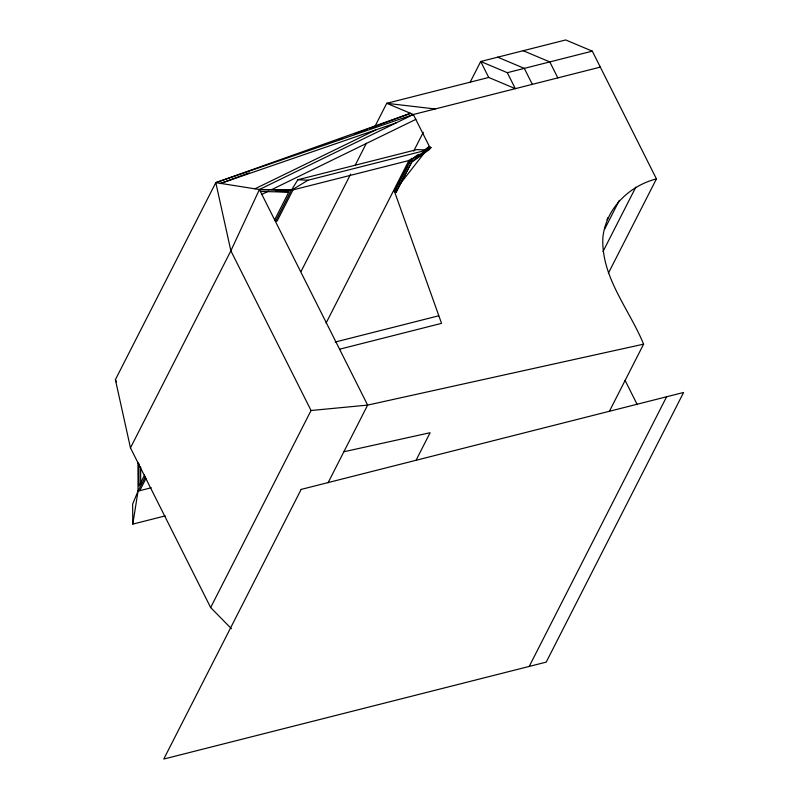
<?xml version="1.0" encoding="UTF-8"?>
<svg xmlns="http://www.w3.org/2000/svg" width="799" height="799" viewBox="0 0 799 799"><rect width="100%" height="100%" fill="white"/><g stroke="black" fill="none" stroke-linecap="round" stroke-linejoin="round"><path stroke-width="1.2" d="M165.243 515.894L132.794 524.114L138.047 491.105L137.957 462.671M469.992 82.527L480.708 61.493L565.692 39.95L592.299 51.146L656.438 178.896C628.903 185.917 605.962 208.599 602.875 237.473C600.978 277.153 629.312 309.233 643.604 344.159L609.327 411.425M145.408 476.663L138.047 491.105L132.634 504.089L132.794 524.114M231.4 628.673L210.646 607.55L130.467 447.869L115.396 379.685L215.8 182.631L410.516 113.318L369.617 128.409M130.467 447.869L230.871 250.816L259.405 189.523L413.343 114.507L600.309 67.116M144.629 475.006L138.986 486.082L138.926 463.64M274.636 219.865L288.739 192.169L260.364 191.44M328.049 482.806L367.64 405.103L259.405 189.523L291.285 190.342L410.267 160.19L427.006 150.052L416.878 149.583L297.897 179.735L291.285 190.342L275.435 221.463L277.133 221.023L292.993 189.912L259.405 189.523L215.8 182.631L230.871 250.816L311.051 410.506L210.646 607.55M139.745 490.676L145.967 478.451M301.003 271.57L350.641 174.152M355.146 165.303L366.431 143.161M374.891 126.552L386.736 103.311L488.718 77.463L515.325 88.659L507.305 72.689L480.708 61.493L488.718 77.463M326.072 323.096L409.168 160M413.692 151.131L423.3 132.264M395.385 190.062L407.85 165.603M408.978 163.376L410.117 161.158M411.475 158.262L394.416 191.301L396.024 192.389L411.885 161.278L430.981 147.525L429.373 146.437L413.343 114.507L386.736 103.311L435.175 108.974M415.979 460.434L430.102 432.718L343.86 451.765M606.95 219.735L608.079 217.508M604.613 229.213L619.315 200.359M603.015 251.535L635.804 187.196M608.389 273.198L656.438 178.896M529.218 666.426L666.606 396.783M396.694 188.374L394.416 191.301L441.557 323.355L339.575 349.213M399.74 184.479L424.818 152.289M427.855 148.394L429.373 146.437L423.34 150.781M396.024 192.389L411.725 162.247L429.472 149.473L430.981 147.525M418.316 154.397L410.267 160.19L411.885 161.278M291.285 190.342L308.024 180.214L427.006 150.052M254.951 188.814L375.979 129.838M261.852 194.407L268.544 191.141M271.89 189.513L415.79 119.391M220.055 183.59L249.268 172.814M339.245 139.615L342.751 138.317M354.436 134.012L367.28 129.268M215.8 182.631L413.343 114.507M220.674 183.4L396.134 122.886M507.305 72.689L592.299 51.146M335.171 342.042L438.641 315.815M138.047 491.105L151.261 487.75M643.604 344.159L367.64 405.103L311.051 410.506M275.635 191.361L289.208 191.71M297.897 179.735L308.024 180.214M523.195 50.717L549.802 61.913L557.822 77.883M497.697 57.178L524.304 68.374L532.324 84.344M625.108 380.454L637.272 404.684M115.396 379.685L116.404 381.842M140.634 466.946L140.684 484.404M301.163 489.407L163.765 759.05L546.206 662.121L683.604 392.469L301.163 489.407"/></g></svg>
